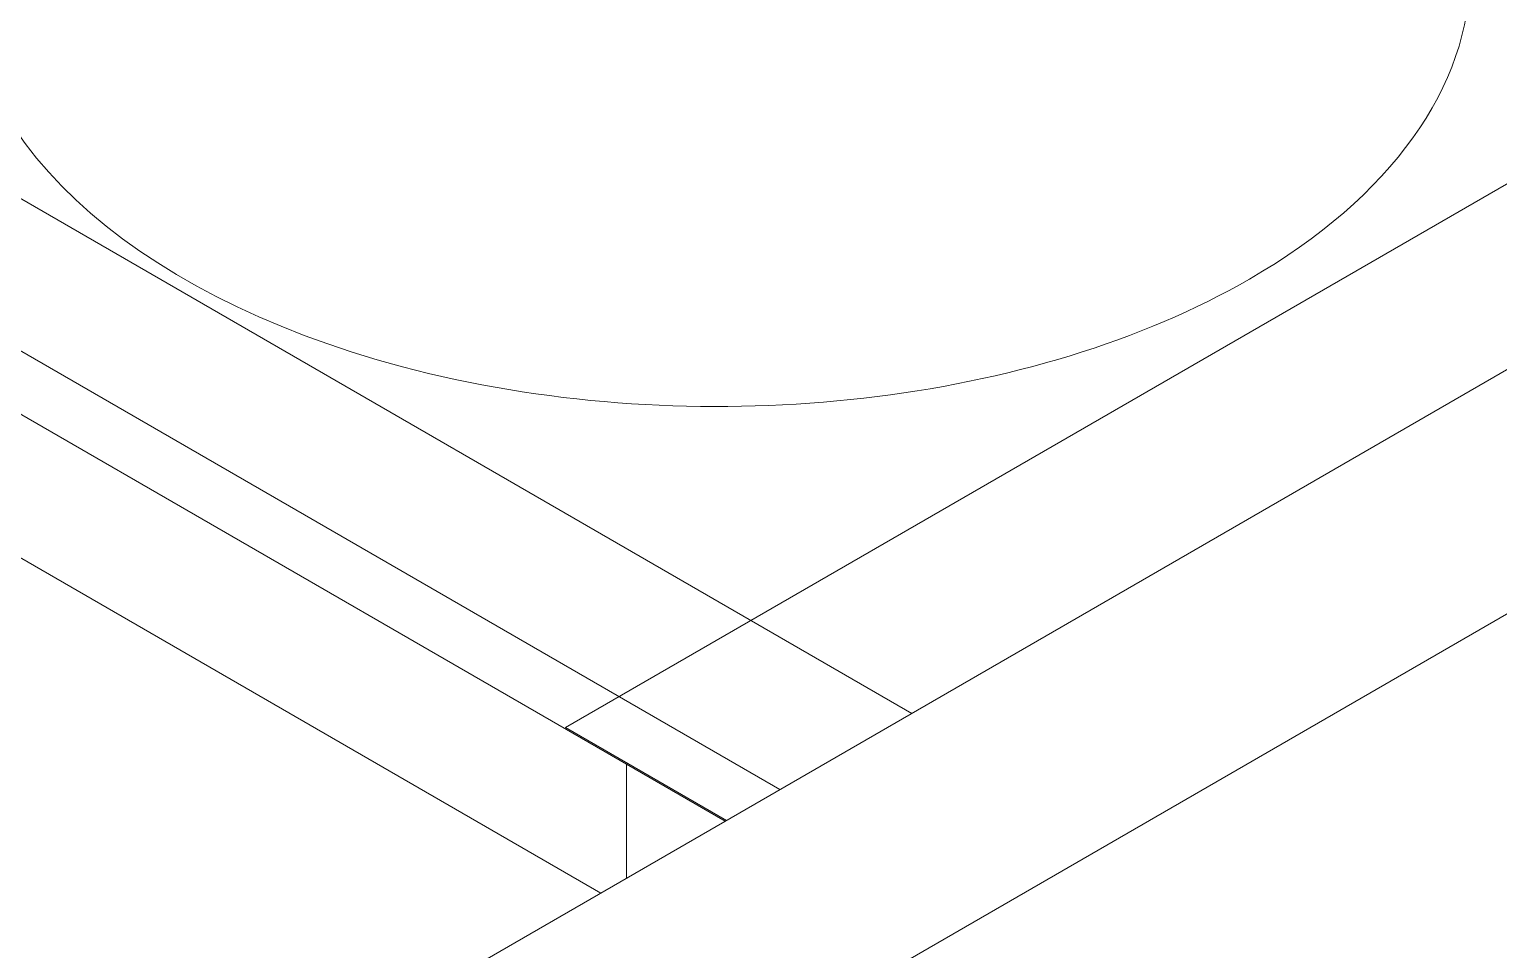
# Model space of a CAD drawing. Header units: millimetres. Extents: x -312439 to 477422, y -331570 to 212570.
# Drawn here: x 397725 to 398236, y 104604 to 104924 of the extents above; entities that cross this region are included whole.
import ezdxf

# ---------------------------------------------------------------- set-up
doc = ezdxf.new("R2010")
doc.units = ezdxf.units.MM

msp = doc.modelspace()

# ---------------------------------------------------------------- linework, layer by layer
at = {"color": 0, "linetype": 'Continuous', "lineweight": 0, "extrusion": (0, 0.816497, 0.57735)}
for p, q in [((402538.928, 107203.585), (397420.07, 104248.211)), ((397346.448, 104290.716), (401415.502, 106639.986))]:
    msp.add_line(p, q, dxfattribs=at)
at = {"color": 3, "linetype": 'Continuous', "lineweight": 0, "extrusion": (0, 0.816497, 0.57735)}
for p, q in [((393903.994, 106994.843), (397967.064, 104649.029)), ((398032.024, 104686.534), (396005.398, 105856.607)), ((397986.119, 104660.03), (395959.493, 105830.103)), ((397923.757, 104624.026), (395940.438, 105769.096)), ((398901.047, 105252.938), (397911.488, 104681.616)), ((397967.497, 104649.279), (397911.488, 104681.616)), ((397933.141, 104669.114), (397932.708, 104668.864)), ((397932.708, 104668.864), (397932.708, 104629.194))]:
    msp.add_line(p, q, dxfattribs=at)
at = {"color": 3, "linetype": 'Continuous', "lineweight": 0}
for start_param, end_param in [(0, 2.3561945), (2.3561945, 3.1415927)]:
    msp.add_ellipse((397964.182, 104944.69), major_axis=(-262.225, 0), ratio=0.5773503, start_param=start_param, end_param=end_param, dxfattribs=at)

doc.saveas('drawing.dxf')
